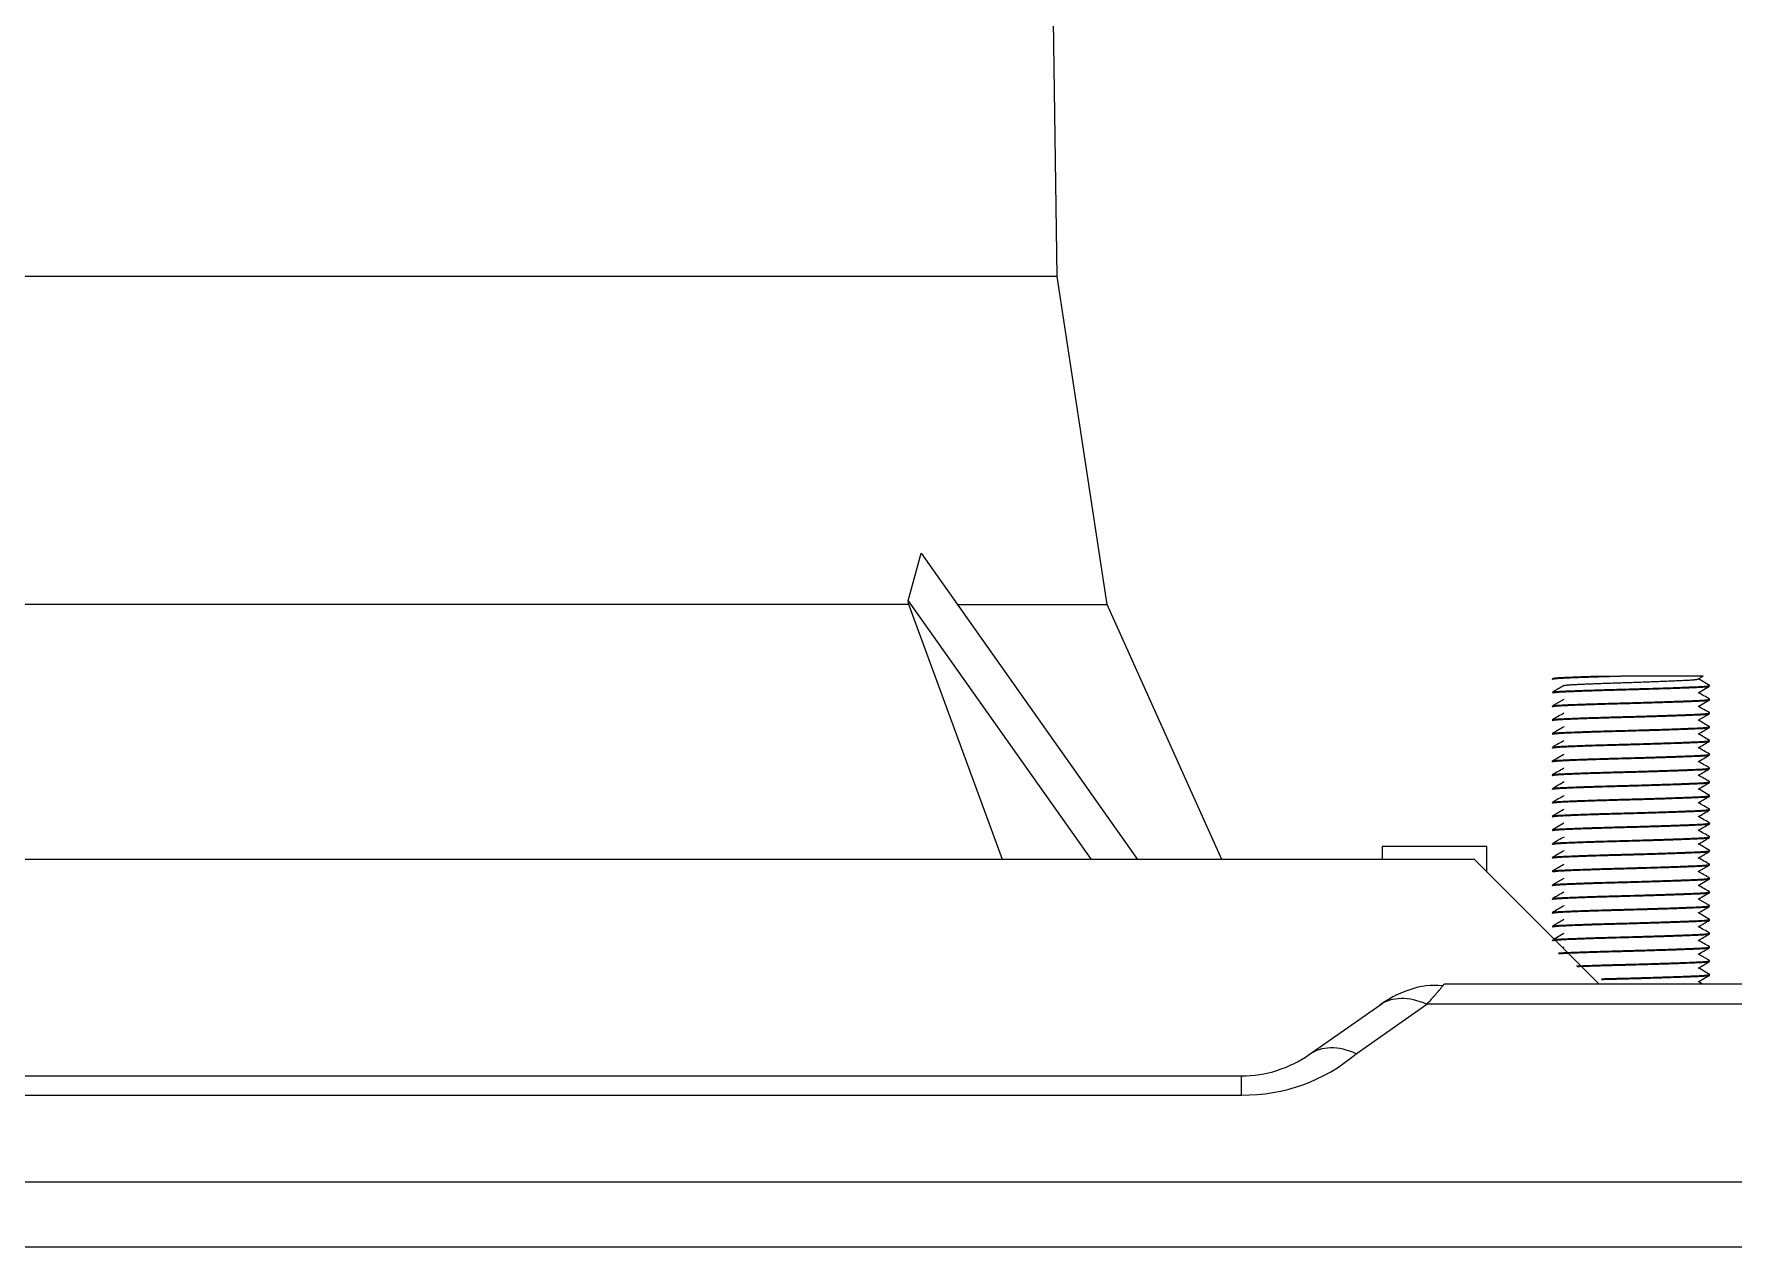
# Model space of a CAD drawing. Header units: millimetres. Extents: x 113490 to 142599, y -20467 to 115.
# Drawn here: x 123347.7 to 123477.4, y -6159.7 to -6067.2 of the extents above; entities that cross this region are included whole.
import ezdxf

# ---------------------------------------------------------------- set-up
doc = ezdxf.new("R2010")
doc.units = ezdxf.units.MM
doc.layers.add('DV1_0', color=7, linetype='Continuous')

msp = doc.modelspace()

# ---------------------------------------------------------------- linework, layer by layer
at = {"layer": 'DV1_0', "color": 7, "linetype": 'Continuous', "lineweight": 15}
for p, q in [((123425.76, -6085.69), (123424.16, -5980.14)), ((123425.76, -6085.69), (122494.76, -6085.69)), ((123429.57, -6110.72), (123425.76, -6085.69)), ((123414.38, -6110.43), (123415.36, -6106.81)), ((123415.36, -6106.81), (123431.88, -6130.18)), ((123414.42, -6110.72), (123414.38, -6110.43)), ((123414.38, -6110.43), (123428.35, -6130.18)), ((123414.42, -6110.72), (123327.81, -6110.72)), ((123421.57, -6130.18), (123414.42, -6110.72)), ((123418.12, -6110.72), (123429.57, -6110.72)), ((123438.32, -6130.18), (123429.57, -6110.72)), ((123467, -6116.18), (123468.76, -6116.18)), ((123475.06, -6116.18), (123468.76, -6116.18)), ((123474.67, -6116.4), (123475.06, -6116.18)), ((123474.68, -6117.45), (123475.54, -6116.95)), ((123475.54, -6116.89), (123474.69, -6116.39)), ((123463.54, -6117.42), (123463.54, -6117.47)), ((123464.41, -6117.96), (123463.55, -6118.46)), ((123474.68, -6118.5), (123475.54, -6118)), ((123475.54, -6118), (123475.54, -6117.95)), ((123463.54, -6118.47), (123463.54, -6118.52)), ((123463.54, -6119.52), (123463.54, -6119.57)), ((123474.67, -6119.55), (123475.54, -6119.05)), ((123475.54, -6120.04), (123474.69, -6119.54)), ((123475.54, -6119.05), (123475.54, -6119)), ((123463.54, -6120.57), (123463.54, -6120.62)), ((123475.54, -6121.09), (123474.69, -6120.59)), ((123475.54, -6120.1), (123475.54, -6120.05)), ((123463.54, -6121.62), (123463.54, -6121.67)), ((123464.41, -6122.16), (123463.55, -6122.66)), ((123475.54, -6121.15), (123475.54, -6121.1)), ((123475.54, -6122.2), (123475.54, -6122.15)), ((123463.54, -6122.67), (123463.54, -6122.72)), ((123475.54, -6123.25), (123475.54, -6123.2)), ((123463.54, -6123.72), (123463.54, -6123.77)), ((123463.54, -6124.77), (123463.54, -6124.82)), ((123474.68, -6124.8), (123475.54, -6124.3)), ((123475.54, -6125.29), (123474.69, -6124.79)), ((123475.54, -6124.3), (123475.54, -6124.25)), ((123463.54, -6125.82), (123463.54, -6125.87)), ((123474.68, -6125.85), (123475.54, -6125.35)), ((123475.54, -6125.35), (123475.54, -6125.3)), ((123463.54, -6126.87), (123463.54, -6126.92)), ((123464.41, -6126.36), (123463.55, -6126.86)), ((123464.42, -6127.41), (123463.55, -6127.91)), ((123475.54, -6126.4), (123475.54, -6126.35)), ((123475.54, -6127.45), (123475.54, -6127.4)), ((123463.54, -6127.92), (123463.54, -6127.97)), ((123475.54, -6128.5), (123475.54, -6128.45)), ((123458.54, -6129.18), (123450.54, -6129.18)), ((123450.54, -6129.18), (123450.54, -6130.18)), ((123458.54, -6131.12), (123458.54, -6129.18)), ((123463.54, -6128.97), (123463.54, -6129.02)), ((123475.54, -6129.49), (123474.69, -6128.99)), ((123475.54, -6129.55), (123475.54, -6129.5)), ((123457.6, -6130.18), (122463.69, -6130.18)), ((123467.1, -6139.68), (123457.6, -6130.18)), ((123463.54, -6130.02), (123463.54, -6130.07)), ((123463.54, -6131.07), (123463.54, -6131.12)), ((123464.42, -6130.56), (123463.55, -6131.06)), ((123474.67, -6131.1), (123475.54, -6130.6)), ((123475.54, -6130.6), (123475.54, -6130.55)), ((123463.54, -6132.12), (123463.54, -6132.17)), ((123464.41, -6131.61), (123463.55, -6132.11)), ((123474.68, -6132.15), (123475.54, -6131.65)), ((123475.54, -6131.65), (123475.54, -6131.6)), ((123463.54, -6133.17), (123463.54, -6133.22)), ((123474.68, -6133.2), (123475.54, -6132.7)), ((123475.54, -6133.69), (123474.69, -6133.19)), ((123475.54, -6132.7), (123475.54, -6132.65)), ((123475.54, -6133.75), (123475.54, -6133.7)), ((123463.54, -6134.22), (123463.54, -6134.27)), ((123475.54, -6134.74), (123474.69, -6134.24)), ((123475.54, -6134.8), (123475.54, -6134.75)), ((123463.54, -6135.27), (123463.54, -6135.32)), ((123464.41, -6135.81), (123463.67, -6136.25)), ((123475.54, -6135.85), (123475.54, -6135.8)), ((123475.54, -6137.89), (123474.69, -6137.39)), ((123475.54, -6136.9), (123475.54, -6136.85)), ((123474.67, -6138.45), (123475.54, -6137.95)), ((123474.68, -6139.5), (123475.54, -6139)), ((123475.54, -6138.94), (123474.69, -6138.44)), ((123475.54, -6137.95), (123475.54, -6137.9)), ((123475.54, -6139), (123475.54, -6138.95)), ((123554.26, -6139.68), (123455.28, -6139.68)), ((123444.99, -6145.05), (123450.37, -6141.28)), ((123450.37, -6141.28), (123450.61, -6141.11)), ((123315.5, -6146.68), (123439.82, -6146.68))]:
    msp.add_line(p, q, dxfattribs=at)
at = {"layer": 'DV1_0', "color": 7, "linetype": 'Continuous', "lineweight": 20}
for p, q in [((123448.57, -6144.99), (123453.95, -6141.22)), ((123554.26, -6141.22), (123453.95, -6141.22)), ((123439.82, -6148.14), (123439.82, -6146.68)), ((123315.5, -6148.14), (123439.82, -6148.14)), ((122488.26, -6154.76), (123517.88, -6154.76)), ((122488.26, -6159.73), (123517.88, -6159.73))]:
    msp.add_line(p, q, dxfattribs=at)
at = {"layer": 'DV1_0', "color": 7, "linetype": 'Continuous', "lineweight": 15}
for centre, radius, start, end in [((123455.28, -6147.99), 8.31, 106.6176, 125), ((123454.5, -6145.14), 5.36, 82.7832, 110.0896), ((123439.82, -6137.68), 9, 270, 305)]:
    msp.add_arc(centre, radius, start, end, dxfattribs=at)
at = {"layer": 'DV1_0', "color": 7, "linetype": 'Continuous', "lineweight": 20}
msp.add_arc((123440.03, -6135), 13.14, 269.1114, 310.5333, dxfattribs=at)
at = {"layer": 'DV1_0', "color": 7, "linetype": 'Continuous', "lineweight": 15}
for centre in [(123453.95, -6146.39), (123448.57, -6150.16)]:
    msp.add_ellipse(centre, major_axis=(3.58, -5.11), ratio=0.647809, start_param=2.317343, end_param=3.141593, dxfattribs=at)
for points, weights, knots in [([(123463.56, -6116.43), (123463.47, -6116.39), (123464, -6116.35), (123465.33, -6116.27), (123468.76, -6116.18)], [0.934054680659, 0.941367301959, 1, 0.866025403784, 1], [0.993465271, 0.993465271, 0.993465271, 0.995454545, 0.995454545, 1, 1, 1]), ([(123463.55, -6117.41), (123463.61, -6117.38), (123464, -6117.35), (123465.33, -6117.27), (123468.76, -6117.18), (123472.2, -6117.09), (123474.31, -6117), (123475.69, -6116.95), (123475.53, -6116.88)], [0.940761018319, 0.955795124554, 1, 0.866025403784, 1, 0.866025403784, 1, 0.907682754736, 0.942590729982], [0.96884289, 0.96884289, 0.96884289, 0.97030477, 0.97030477, 0.97473539, 0.97473539, 0.979166, 0.979166, 0.98221899, 0.98221899, 0.98221899]), ([(123463.56, -6116.36), (123463.64, -6116.33), (123464, -6116.3), (123464.89, -6116.25), (123467, -6116.18)], [0.943539393351, 0.959567449469, 1, 0.90591222949, 0.943976505854], [0.995551337, 0.995551337, 0.995551337, 0.996888464, 0.996888464, 1, 1, 1]), ([(123463.58, -6117.45), (123463.67, -6117.43), (123464, -6117.4), (123465.33, -6117.32), (123468.76, -6117.23), (123472.2, -6117.14), (123474.31, -6117.05), (123475.47, -6117.01), (123475.54, -6116.95)], [0.946469933917, 0.963037085539, 1, 0.866025403784, 1, 0.866025403784, 1, 0.921425778153, 0.935016914714], [0.96692775, 0.96692775, 0.96692775, 0.96818182, 0.96818182, 0.97272727, 0.97272727, 0.97727273, 0.97727273, 0.97993857, 0.97993857, 0.97993857]), ([(123464.42, -6116.91), (123464.47, -6116.88), (123464.8, -6116.85), (123465.94, -6116.77), (123468.88, -6116.68), (123471.82, -6116.59), (123473.62, -6116.5), (123474.58, -6116.46), (123474.67, -6116.4)], [0.94124261157, 0.956492467926, 1, 0.866025403784, 1, 0.866025403784, 1, 0.924204716373, 0.934170840989], [0.98129043, 0.98129043, 0.98129043, 0.9827477, 0.9827477, 0.98723513, 0.98723513, 0.99172257, 0.99172257, 0.9942613, 0.9942613, 0.9942613]), ([(123463.56, -6118.53), (123463.46, -6118.49), (123464, -6118.45), (123465.33, -6118.37), (123468.76, -6118.28), (123472.2, -6118.19), (123474.31, -6118.1), (123475.48, -6118.06), (123475.54, -6118)], [0.933910759492, 0.940768889885, 1, 0.866025403784, 1, 0.866025403784, 1, 0.92065327699, 0.935293065308], [0.93889951, 0.93889951, 0.93889951, 0.94090909, 0.94090909, 0.94545455, 0.94545455, 0.95, 0.95, 0.95269205, 0.95269205, 0.95269205]), ([(123463.55, -6118.46), (123463.59, -6118.43), (123464, -6118.4), (123465.33, -6118.32), (123468.76, -6118.23), (123472.2, -6118.14), (123474.31, -6118.05), (123475.69, -6118), (123475.53, -6117.93)], [0.939349105633, 0.953615094139, 1, 0.866025403784, 1, 0.866025403784, 1, 0.907909508112, 0.942420012767], [0.9421871, 0.9421871, 0.9421871, 0.94372108, 0.94372108, 0.9481517, 0.9481517, 0.95258231, 0.95258231, 0.95562779, 0.95562779, 0.95562779]), ([(123463.55, -6119.58), (123463.49, -6119.54), (123464, -6119.5), (123465.33, -6119.42), (123468.76, -6119.33), (123472.2, -6119.24), (123474.31, -6119.15), (123475.46, -6119.11), (123475.54, -6119.05)], [0.93460906882, 0.943353703163, 1, 0.866025403784, 1, 0.866025403784, 1, 0.92211291563, 0.934786252161], [0.91171448, 0.91171448, 0.91171448, 0.91363636, 0.91363636, 0.91818182, 0.91818182, 0.92272727, 0.92272727, 0.92536981, 0.92536981, 0.92536981]), ([(123463.56, -6119.51), (123463.62, -6119.48), (123464, -6119.45), (123465.33, -6119.37), (123468.76, -6119.28), (123472.2, -6119.19), (123474.31, -6119.1), (123475.61, -6119.05), (123475.54, -6118.99)], [0.941454400146, 0.956792663151, 1, 0.866025403784, 1, 0.866025403784, 1, 0.912547273733, 0.939265137228], [0.9157085, 0.9157085, 0.9157085, 0.91713739, 0.91713739, 0.921568, 0.921568, 0.92599862, 0.92599862, 0.92889073, 0.92889073, 0.92889073]), ([(123463.55, -6120.62), (123463.51, -6120.59), (123464, -6120.55), (123465.33, -6120.47), (123468.76, -6120.38), (123472.2, -6120.29), (123474.31, -6120.2), (123475.41, -6120.16), (123475.53, -6120.11)], [0.935417002949, 0.945703550235, 1, 0.866025403784, 1, 0.866025403784, 1, 0.924933182187, 0.933987194677], [0.88452148, 0.88452148, 0.88452148, 0.88636364, 0.88636364, 0.89090909, 0.89090909, 0.89545455, 0.89545455, 0.89800139, 0.89800139, 0.89800139]), ([(123463.56, -6120.56), (123463.64, -6120.53), (123464, -6120.5), (123465.33, -6120.42), (123468.76, -6120.33), (123472.2, -6120.24), (123474.31, -6120.15), (123475.62, -6120.1), (123475.54, -6120.04)], [0.943575641735, 0.959613130463, 1, 0.866025403784, 1, 0.866025403784, 1, 0.91235582169, 0.939382666225], [0.88921808, 0.88921808, 0.88921808, 0.89055369, 0.89055369, 0.89498431, 0.89498431, 0.89941493, 0.89941493, 0.90231337, 0.90231337, 0.90231337]), ([(123463.55, -6121.67), (123463.51, -6121.64), (123464, -6121.6), (123465.33, -6121.52), (123468.76, -6121.43), (123472.2, -6121.34), (123474.31, -6121.25), (123475.39, -6121.21), (123475.53, -6121.16)], [0.935577878444, 0.946121258119, 1, 0.866025403784, 1, 0.866025403784, 1, 0.92618059583, 0.933709515685], [0.85726293, 0.85726293, 0.85726293, 0.85909091, 0.85909091, 0.86363636, 0.86363636, 0.86818182, 0.86818182, 0.87068634, 0.87068634, 0.87068634]), ([(123463.55, -6122.73), (123463.49, -6122.69), (123464, -6122.65), (123465.33, -6122.57), (123468.76, -6122.48), (123472.2, -6122.39), (123474.31, -6122.3), (123475.41, -6122.26), (123475.53, -6122.21)], [0.934768545125, 0.943857940206, 1, 0.866025403784, 1, 0.866025403784, 1, 0.925238167009, 0.933915013142], [0.82991341, 0.82991341, 0.82991341, 0.83181818, 0.83181818, 0.83636364, 0.83636364, 0.84090909, 0.84090909, 0.84344559, 0.84344559, 0.84344559]), ([(123463.55, -6122.66), (123463.58, -6122.63), (123464, -6122.6), (123465.33, -6122.52), (123468.76, -6122.43), (123472.2, -6122.34), (123474.31, -6122.25), (123475.7, -6122.2), (123475.53, -6122.13)], [0.93930895393, 0.953549715117, 1, 0.866025403784, 1, 0.866025403784, 1, 0.907274261859, 0.94290214831], [0.83585017, 0.83585017, 0.83585017, 0.83738631, 0.83738631, 0.84181693, 0.84181693, 0.84624754, 0.84624754, 0.84931403, 0.84931403, 0.84931403]), ([(123463.72, -6121.58), (123463.83, -6121.57), (123464, -6121.55), (123465.33, -6121.47), (123468.76, -6121.38), (123472.2, -6121.29), (123474.31, -6121.2), (123475.68, -6121.15), (123475.53, -6121.08)], [0.966249640815, 0.980198004008, 1, 0.866025403784, 1, 0.866025403784, 1, 0.908463633632, 0.942009284371], [0.86331514, 0.86331514, 0.86331514, 0.86397, 0.86397, 0.86840062, 0.86840062, 0.87283123, 0.87283123, 0.87585839, 0.87585839, 0.87585839]), ([(123463.56, -6123.78), (123463.46, -6123.74), (123464, -6123.7), (123465.33, -6123.62), (123468.76, -6123.53), (123472.2, -6123.44), (123474.31, -6123.35), (123475.44, -6123.31), (123475.54, -6123.25)], [0.93390975756, 0.940764562018, 1, 0.866025403784, 1, 0.866025403784, 1, 0.922984539313, 0.934513942389], [0.80253573, 0.80253573, 0.80253573, 0.80454545, 0.80454545, 0.80909091, 0.80909091, 0.81363636, 0.81363636, 0.81624932, 0.81624932, 0.81624932]), ([(123463.55, -6123.71), (123463.61, -6123.68), (123464, -6123.65), (123465.33, -6123.57), (123468.76, -6123.48), (123472.2, -6123.39), (123474.31, -6123.3), (123475.63, -6123.25), (123475.54, -6123.19)], [0.940729560589, 0.955748829838, 1, 0.866025403784, 1, 0.866025403784, 1, 0.911503475613, 0.939919187572], [0.80933921, 0.80933921, 0.80933921, 0.81080262, 0.81080262, 0.81523323, 0.81523323, 0.81966385, 0.81966385, 0.82259048, 0.82259048, 0.82259048]), ([(123463.56, -6124.83), (123463.45, -6124.79), (123464, -6124.75), (123465.33, -6124.67), (123468.76, -6124.58), (123472.2, -6124.49), (123474.31, -6124.4), (123475.47, -6124.36), (123475.54, -6124.3)], [0.933700019724, 0.939798095358, 1, 0.866025403784, 1, 0.866025403784, 1, 0.921036867031, 0.935153714064], [0.77523021, 0.77523021, 0.77523021, 0.77727273, 0.77727273, 0.78181818, 0.78181818, 0.78636364, 0.78636364, 0.78904268, 0.78904268, 0.78904268]), ([(123463.75, -6124.73), (123463.85, -6124.71), (123464, -6124.7), (123465.33, -6124.62), (123468.76, -6124.53), (123472.2, -6124.44), (123474.31, -6124.35), (123475.61, -6124.3), (123475.54, -6124.24)], [0.969334210237, 0.982338959679, 1, 0.866025403784, 1, 0.866025403784, 1, 0.912970810943, 0.939009023645], [0.78363486, 0.78363486, 0.78363486, 0.78421893, 0.78421893, 0.78864954, 0.78864954, 0.79308016, 0.79308016, 0.79595826, 0.79595826, 0.79595826]), ([(123463.56, -6125.88), (123463.47, -6125.84), (123464, -6125.8), (123465.33, -6125.72), (123468.76, -6125.63), (123472.2, -6125.54), (123474.31, -6125.45), (123475.48, -6125.41), (123475.54, -6125.35)], [0.934051770002, 0.941355624956, 1, 0.866025403784, 1, 0.866025403784, 1, 0.920807291095, 0.935236586971], [0.74801033, 0.74801033, 0.74801033, 0.75, 0.75, 0.75454545, 0.75454545, 0.75909091, 0.75909091, 0.76177774, 0.76177774, 0.76177774]), ([(123463.56, -6125.81), (123463.63, -6125.78), (123464, -6125.75), (123465.33, -6125.67), (123468.76, -6125.58), (123472.2, -6125.49), (123474.31, -6125.4), (123475.66, -6125.35), (123475.53, -6125.28)], [0.942580918485, 0.958329672037, 1, 0.866025403784, 1, 0.866025403784, 1, 0.909439909267, 0.941307954393], [0.75625717, 0.75625717, 0.75625717, 0.75763523, 0.75763523, 0.76206585, 0.76206585, 0.76649646, 0.76649646, 0.76949134, 0.76949134, 0.76949134]), ([(123463.55, -6126.93), (123463.49, -6126.89), (123464, -6126.85), (123465.33, -6126.77), (123468.76, -6126.68), (123472.2, -6126.59), (123474.31, -6126.5), (123475.44, -6126.46), (123475.54, -6126.4)], [0.934839138405, 0.944073807042, 1, 0.866025403784, 1, 0.866025403784, 1, 0.922874719936, 0.934547002887], [0.72082982, 0.72082982, 0.72082982, 0.72272727, 0.72272727, 0.72727273, 0.72727273, 0.73181818, 0.73181818, 0.73443487, 0.73443487, 0.73443487]), ([(123463.55, -6126.86), (123463.59, -6126.83), (123464, -6126.8), (123465.33, -6126.72), (123468.76, -6126.63), (123472.2, -6126.54), (123474.31, -6126.45), (123475.7, -6126.4), (123475.53, -6126.33)], [0.939523839461, 0.953897229977, 1, 0.866025403784, 1, 0.866025403784, 1, 0.907043390267, 0.943080358976], [0.7295269, 0.7295269, 0.7295269, 0.73105154, 0.73105154, 0.73548216, 0.73548216, 0.73991277, 0.73991277, 0.7429869, 0.7429869, 0.7429869]), ([(123463.55, -6127.91), (123463.6, -6127.88), (123464, -6127.85), (123465.33, -6127.77), (123468.76, -6127.68), (123472.2, -6127.59), (123474.31, -6127.5), (123475.65, -6127.45), (123475.54, -6127.39)], [0.940098088368, 0.954798727138, 1, 0.866025403784, 1, 0.866025403784, 1, 0.910256466836, 0.940743215714], [0.70297302, 0.70297302, 0.70297302, 0.70446785, 0.70446785, 0.70889846, 0.70889846, 0.71332908, 0.71332908, 0.71629695, 0.71629695, 0.71629695]), ([(123463.55, -6127.97), (123463.51, -6127.94), (123464, -6127.9), (123465.33, -6127.82), (123468.76, -6127.73), (123472.2, -6127.64), (123474.31, -6127.55), (123475.78, -6127.49), (123475.51, -6127.42)], [0.93554962901, 0.946048878214, 1, 0.866025403784, 1, 0.866025403784, 1, 0.90228664106, 0.947106281435], [0.69362411, 0.69362411, 0.69362411, 0.69545455, 0.69545455, 0.7, 0.7, 0.70454545, 0.70454545, 0.70786065, 0.70786065, 0.70786065]), ([(123463.55, -6129.02), (123463.51, -6128.99), (123464, -6128.95), (123465.33, -6128.87), (123468.76, -6128.78), (123472.2, -6128.69), (123474.31, -6128.6), (123475.39, -6128.56), (123475.53, -6128.51)], [0.935451846914, 0.945795179535, 1, 0.866025403784, 1, 0.866025403784, 1, 0.926121506688, 0.933721620936], [0.66634277, 0.66634277, 0.66634277, 0.66818182, 0.66818182, 0.67272727, 0.67272727, 0.67727273, 0.67727273, 0.67977926, 0.67977926, 0.67977926]), ([(123463.56, -6128.96), (123463.63, -6128.93), (123464, -6128.9), (123465.33, -6128.82), (123468.76, -6128.73), (123472.2, -6128.64), (123474.31, -6128.55), (123475.6, -6128.5), (123475.54, -6128.44)], [0.94284236783, 0.958673231164, 1, 0.866025403784, 1, 0.866025403784, 1, 0.913243912617, 0.938846718795], [0.67651746, 0.67651746, 0.67651746, 0.67788416, 0.67788416, 0.68231477, 0.68231477, 0.68674539, 0.68674539, 0.68961446, 0.68961446, 0.68961446]), ([(123463.55, -6130.08), (123463.48, -6130.04), (123464, -6130), (123465.33, -6129.92), (123468.76, -6129.83), (123472.2, -6129.74), (123474.31, -6129.65), (123475.42, -6129.61), (123475.53, -6129.56)], [0.934477912325, 0.942919794707, 1, 0.866025403784, 1, 0.866025403784, 1, 0.924715038916, 0.934040526761], [0.63897249, 0.63897249, 0.63897249, 0.64090909, 0.64090909, 0.64545455, 0.64545455, 0.65, 0.65, 0.65255425, 0.65255425, 0.65255425]), ([(123463.56, -6130.01), (123463.64, -6129.98), (123464, -6129.95), (123465.33, -6129.87), (123468.76, -6129.78), (123472.2, -6129.69), (123474.31, -6129.6), (123475.65, -6129.55), (123475.54, -6129.49)], [0.943212962527, 0.959152478095, 1, 0.866025403784, 1, 0.866025403784, 1, 0.910499596591, 0.940578911079], [0.64994961, 0.64994961, 0.64994961, 0.65130046, 0.65130046, 0.65573108, 0.65573108, 0.66016169, 0.66016169, 0.66312152, 0.66312152, 0.66312152]), ([(123463.55, -6131.06), (123463.6, -6131.03), (123464, -6131), (123465.33, -6130.92), (123468.76, -6130.83), (123472.2, -6130.74), (123474.31, -6130.65), (123475.7, -6130.6), (123475.53, -6130.53)], [0.940035433601, 0.954702188343, 1, 0.866025403784, 1, 0.866025403784, 1, 0.907200758722, 0.942958712987], [0.62321875, 0.62321875, 0.62321875, 0.62471677, 0.62471677, 0.62914739, 0.62914739, 0.633578, 0.633578, 0.63664693, 0.63664693, 0.63664693]), ([(123463.58, -6131.1), (123463.68, -6131.08), (123464, -6131.05), (123465.33, -6130.97), (123468.76, -6130.88), (123472.2, -6130.79), (123474.31, -6130.7), (123475.45, -6130.66), (123475.54, -6130.6)], [0.946888185543, 0.963500095347, 1, 0.866025403784, 1, 0.866025403784, 1, 0.92237549491, 0.934701830661], [0.612398, 0.612398, 0.612398, 0.61363636, 0.61363636, 0.61818182, 0.61818182, 0.62272727, 0.62272727, 0.6253609, 0.6253609, 0.6253609]), ([(123463.56, -6132.18), (123463.46, -6132.14), (123464, -6132.1), (123465.33, -6132.02), (123468.76, -6131.93), (123472.2, -6131.84), (123474.31, -6131.75), (123475.48, -6131.71), (123475.54, -6131.65)], [0.933746043408, 0.940021593866, 1, 0.866025403784, 1, 0.866025403784, 1, 0.920771055643, 0.935249811122], [0.5843287, 0.5843287, 0.5843287, 0.58636364, 0.58636364, 0.59090909, 0.59090909, 0.59545455, 0.59545455, 0.5981426, 0.5981426, 0.5981426]), ([(123463.55, -6132.11), (123463.59, -6132.08), (123464, -6132.05), (123465.33, -6131.97), (123468.76, -6131.88), (123472.2, -6131.79), (123474.31, -6131.7), (123475.67, -6131.65), (123475.53, -6131.58)], [0.939621812094, 0.954053767343, 1, 0.866025403784, 1, 0.866025403784, 1, 0.908901691805, 0.941691075612], [0.59661361, 0.59661361, 0.59661361, 0.59813308, 0.59813308, 0.60256369, 0.60256369, 0.60699431, 0.60699431, 0.61000698, 0.61000698, 0.61000698]), ([(123463.55, -6133.23), (123463.47, -6133.19), (123464, -6133.15), (123465.33, -6133.07), (123468.76, -6132.98), (123472.2, -6132.89), (123474.31, -6132.8), (123475.47, -6132.76), (123475.54, -6132.7)], [0.934226060047, 0.942028220982, 1, 0.866025403784, 1, 0.866025403784, 1, 0.921123300453, 0.935122920853], [0.55712406, 0.55712406, 0.55712406, 0.55909091, 0.55909091, 0.56363636, 0.56363636, 0.56818182, 0.56818182, 0.57085793, 0.57085793, 0.57085793]), ([(123463.55, -6134.28), (123463.5, -6134.24), (123464, -6134.2), (123465.33, -6134.12), (123468.76, -6134.03), (123472.2, -6133.94), (123474.31, -6133.85), (123475.43, -6133.81), (123475.54, -6133.75)], [0.935065739208, 0.944739910542, 1, 0.866025403784, 1, 0.866025403784, 1, 0.923694365367, 0.934308938613], [0.52994333, 0.52994333, 0.52994333, 0.53181818, 0.53181818, 0.53636364, 0.53636364, 0.54090909, 0.54090909, 0.54349797, 0.54349797, 0.54349797]), ([(123463.56, -6133.16), (123463.62, -6133.13), (123464, -6133.1), (123465.33, -6133.02), (123468.76, -6132.93), (123472.2, -6132.84), (123474.31, -6132.75), (123475.6, -6132.7), (123475.54, -6132.64)], [0.942164850857, 0.957773108412, 1, 0.866025403784, 1, 0.866025403784, 1, 0.913075289833, 0.938946668642], [0.57015292, 0.57015292, 0.57015292, 0.57154939, 0.57154939, 0.57598, 0.57598, 0.58041062, 0.58041062, 0.58328527, 0.58328527, 0.58328527]), ([(123463.56, -6134.21), (123463.64, -6134.18), (123464, -6134.15), (123465.33, -6134.07), (123468.76, -6133.98), (123472.2, -6133.89), (123474.31, -6133.8), (123475.63, -6133.75), (123475.54, -6133.69)], [0.943546270571, 0.959576122328, 1, 0.866025403784, 1, 0.866025403784, 1, 0.911520502807, 0.939908257237], [0.54362885, 0.54362885, 0.54362885, 0.54496569, 0.54496569, 0.54939631, 0.54939631, 0.55382692, 0.55382692, 0.55675299, 0.55675299, 0.55675299]), ([(123463.55, -6135.32), (123463.52, -6135.29), (123464, -6135.25), (123465.33, -6135.17), (123468.76, -6135.08), (123472.2, -6134.99), (123474.31, -6134.9), (123475.77, -6134.84), (123475.51, -6134.78)], [0.93562264502, 0.946235146384, 1, 0.866025403784, 1, 0.866025403784, 1, 0.902713567653, 0.946717352797], [0.50272133, 0.50272133, 0.50272133, 0.50454545, 0.50454545, 0.50909091, 0.50909091, 0.51363636, 0.51363636, 0.51693707, 0.51693707, 0.51693707]), ([(123463.55, -6135.26), (123463.61, -6135.23), (123464, -6135.2), (123465.33, -6135.12), (123468.76, -6135.03), (123472.2, -6134.94), (123474.31, -6134.85), (123475.69, -6134.8), (123475.53, -6134.73)], [0.940792229038, 0.955840962974, 1, 0.866025403784, 1, 0.866025403784, 1, 0.907707253541, 0.942572211447], [0.51692164, 0.51692164, 0.51692164, 0.518382, 0.518382, 0.52281262, 0.52281262, 0.52724323, 0.52724323, 0.53029541, 0.53029541, 0.53029541]), ([(123463.55, -6136.37), (123463.51, -6136.34), (123464, -6136.3), (123465.33, -6136.22), (123468.76, -6136.13), (123472.2, -6136.04), (123474.31, -6135.95), (123475.77, -6135.89), (123475.51, -6135.83)], [0.935258589391, 0.945278342331, 1, 0.866025403784, 1, 0.866025403784, 1, 0.902711539437, 0.94671918763], [0.47541615, 0.47541615, 0.47541615, 0.47727273, 0.47727273, 0.48181818, 0.48181818, 0.48636364, 0.48636364, 0.48966441, 0.48966441, 0.48966441]), ([(123463.55, -6136.31), (123463.59, -6136.28), (123464, -6136.25), (123465.33, -6136.17), (123468.76, -6136.08), (123472.2, -6135.99), (123474.31, -6135.9), (123475.69, -6135.85), (123475.53, -6135.78)], [0.939342569449, 0.953604465416, 1, 0.866025403784, 1, 0.866025403784, 1, 0.907878494719, 0.942443271389], [0.49026398, 0.49026398, 0.49026398, 0.49179831, 0.49179831, 0.49622892, 0.49622892, 0.50065954, 0.50065954, 0.50370605, 0.50370605, 0.50370605]), ([(123464, -6137.3), (123465.33, -6137.22), (123468.76, -6137.13), (123472.2, -6137.04), (123474.31, -6136.95), (123475.61, -6136.9), (123475.54, -6136.84)], [1, 0.866025403784, 1, 0.866025403784, 1, 0.912519834205, 0.939281914682], [0.46521462, 0.46521462, 0.46521462, 0.46964523, 0.46964523, 0.47407585, 0.47407585, 0.47696887, 0.47696887, 0.47696887]), ([(123464, -6137.35), (123465.33, -6137.27), (123468.76, -6137.18), (123472.2, -6137.09), (123474.31, -6137), (123475.42, -6136.96), (123475.53, -6136.9)], [1, 0.866025403784, 1, 0.866025403784, 1, 0.924125294751, 0.934191821038], [0.45, 0.45, 0.45, 0.45454545, 0.45454545, 0.45909091, 0.45909091, 0.46166517, 0.46166517, 0.46166517]), ([(123465.38, -6138.29), (123466.81, -6138.23), (123468.76, -6138.18), (123472.2, -6138.09), (123474.31, -6138), (123475.61, -6137.95), (123475.54, -6137.89)], [0.935952354895, 0.918979904165, 1, 0.866025403784, 1, 0.912383962252, 0.93936532263], [0.44038216, 0.44038216, 0.44038216, 0.44306154, 0.44306154, 0.44749216, 0.44749216, 0.45038967, 0.45038967, 0.45038967]), ([(123465.44, -6138.33), (123466.85, -6138.28), (123468.76, -6138.23), (123472.2, -6138.14), (123474.31, -6138.05), (123475.46, -6138.01), (123475.54, -6137.95)], [0.935345241661, 0.920512680419, 1, 0.866025403784, 1, 0.921819816809, 0.934882917292], [0.424575903, 0.424575903, 0.424575903, 0.427272727, 0.427272727, 0.431818182, 0.431818182, 0.434470658, 0.434470658, 0.434470658]), ([(123467.28, -6139.27), (123467.99, -6139.25), (123468.76, -6139.23), (123472.2, -6139.14), (123474.31, -6139.05), (123475.68, -6139), (123475.53, -6138.93)], [0.949759526419, 0.966506350946, 1, 0.866025403784, 1, 0.908497218785, 0.941984685074], [0.415370194, 0.415370194, 0.415370194, 0.416477847, 0.416477847, 0.420908463, 0.420908463, 0.423934511, 0.423934511, 0.423934511]), ([(123467.28, -6139.32), (123467.99, -6139.3), (123468.76, -6139.28), (123472.2, -6139.19), (123474.31, -6139.1), (123475.48, -6139.06), (123475.54, -6139)], [0.949759526419, 0.966506350946, 1, 0.866025403784, 1, 0.920644715726, 0.935296225577], [0.398863636, 0.398863636, 0.398863636, 0.4, 0.4, 0.404545455, 0.404545455, 0.4072378, 0.4072378, 0.4072378])]:
    msp.add_rational_spline(points, weights, degree=2, knots=knots, dxfattribs=at)
for points in [[(123464.42, -6116.91), (123464.13, -6117.08), (123463.84, -6117.24), (123463.55, -6117.41)], [(123475.53, -6117.93), (123475.25, -6117.77), (123474.97, -6117.61), (123474.69, -6117.44)], [(123464.42, -6119.01), (123464.13, -6119.18), (123463.84, -6119.34), (123463.55, -6119.51)], [(123475.53, -6118.98), (123475.25, -6118.82), (123474.97, -6118.66), (123474.69, -6118.49)], [(123464.43, -6120.05), (123464.14, -6120.22), (123463.85, -6120.39), (123463.56, -6120.56)], [(123474.67, -6120.61), (123474.96, -6120.44), (123475.24, -6120.27), (123475.53, -6120.1)], [(123464.42, -6121.11), (123464.13, -6121.28), (123463.84, -6121.44), (123463.55, -6121.61)], [(123474.66, -6121.66), (123474.95, -6121.49), (123475.24, -6121.32), (123475.53, -6121.16)], [(123474.67, -6122.71), (123474.95, -6122.54), (123475.24, -6122.37), (123475.53, -6122.21)], [(123475.53, -6122.13), (123475.25, -6121.97), (123474.97, -6121.81), (123474.69, -6121.64)], [(123464.42, -6123.21), (123464.13, -6123.38), (123463.84, -6123.54), (123463.55, -6123.71)], [(123474.67, -6123.75), (123474.96, -6123.59), (123475.25, -6123.42), (123475.54, -6123.25)], [(123475.53, -6123.18), (123475.25, -6123.02), (123474.97, -6122.86), (123474.69, -6122.69)], [(123464.43, -6124.26), (123464.14, -6124.42), (123463.85, -6124.59), (123463.56, -6124.76)], [(123475.54, -6124.24), (123475.26, -6124.07), (123474.97, -6123.91), (123474.69, -6123.74)], [(123464.43, -6125.31), (123464.14, -6125.47), (123463.85, -6125.64), (123463.56, -6125.81)], [(123475.54, -6126.33), (123475.25, -6126.17), (123474.97, -6126.01), (123474.69, -6125.84)], [(123474.67, -6126.9), (123474.96, -6126.74), (123475.25, -6126.57), (123475.54, -6126.4)], [(123475.53, -6127.38), (123475.25, -6127.22), (123474.97, -6127.06), (123474.69, -6126.89)], [(123464.43, -6128.46), (123464.14, -6128.62), (123463.85, -6128.79), (123463.56, -6128.96)], [(123474.66, -6129.01), (123474.95, -6128.84), (123475.24, -6128.67), (123475.53, -6128.51)], [(123474.67, -6127.96), (123474.95, -6127.79), (123475.24, -6127.62), (123475.53, -6127.46)], [(123475.54, -6128.44), (123475.25, -6128.27), (123474.97, -6128.11), (123474.69, -6127.94)], [(123464.43, -6129.51), (123464.14, -6129.67), (123463.85, -6129.84), (123463.56, -6130.01)], [(123474.67, -6130.06), (123474.96, -6129.89), (123475.25, -6129.72), (123475.54, -6129.55)], [(123475.54, -6130.54), (123475.25, -6130.37), (123474.97, -6130.21), (123474.69, -6130.04)], [(123475.53, -6131.58), (123475.25, -6131.42), (123474.97, -6131.26), (123474.69, -6131.09)], [(123475.53, -6132.63), (123475.25, -6132.47), (123474.97, -6132.31), (123474.69, -6132.14)], [(123464.42, -6132.66), (123464.13, -6132.82), (123463.84, -6132.99), (123463.56, -6133.16)], [(123464.43, -6133.7), (123464.14, -6133.87), (123463.85, -6134.04), (123463.56, -6134.21)], [(123474.67, -6134.25), (123474.96, -6134.09), (123475.25, -6133.92), (123475.54, -6133.75)], [(123464.42, -6134.76), (123464.13, -6134.93), (123463.84, -6135.09), (123463.55, -6135.26)], [(123474.66, -6135.31), (123474.95, -6135.14), (123475.24, -6134.97), (123475.53, -6134.81)], [(123474.66, -6136.36), (123474.95, -6136.19), (123475.24, -6136.02), (123475.53, -6135.86)], [(123475.53, -6135.78), (123475.25, -6135.62), (123474.97, -6135.46), (123474.69, -6135.29)], [(123475.53, -6136.83), (123475.25, -6136.67), (123474.97, -6136.51), (123474.69, -6136.34)], [(123464.42, -6136.86), (123464.39, -6136.88), (123464.36, -6136.89), (123464.33, -6136.91)], [(123474.67, -6137.4), (123474.96, -6137.24), (123475.25, -6137.07), (123475.54, -6136.9)], [(123475.01, -6139.68), (123474.9, -6139.62), (123474.79, -6139.56), (123474.69, -6139.49)]]:
    msp.add_open_spline(points, degree=3, dxfattribs=at)
at = {"layer": 'DV1_0', "color": 7, "linetype": 'Continuous', "lineweight": 20}
msp.add_open_spline([(123453.95, -6141.22), (123453.99, -6141.18), (123454.07, -6141.09), (123454.18, -6140.98), (123454.28, -6140.86), (123454.37, -6140.76), (123454.46, -6140.66), (123454.55, -6140.56), (123454.62, -6140.48), (123454.7, -6140.39), (123454.76, -6140.31), (123454.83, -6140.24), (123454.89, -6140.17), (123454.94, -6140.1), (123455, -6140.04), (123455.04, -6139.98), (123455.09, -6139.92), (123455.13, -6139.87), (123455.16, -6139.84), (123455.17, -6139.82), (123455.17, -6139.82)], degree=3, knots=[0, 0, 0, 0, 0.0543474, 0.1066797, 0.1570308, 0.2055741, 0.2524459, 0.2977924, 0.3417604, 0.3845029, 0.4261829, 0.4669794, 0.5070992, 0.5467908, 0.5863889, 0.6263256, 0.6674824, 0.7094878, 0.750932, 0.7510071, 0.7510071, 0.7510071, 0.7510071], dxfattribs=at)
at = {"layer": 'DV1_0', "color": 7, "linetype": 'Continuous', "lineweight": 15}
msp.add_open_spline([(123455.17, -6139.82), (123455.18, -6139.81), (123455.2, -6139.78), (123455.23, -6139.75), (123455.25, -6139.72), (123455.26, -6139.7), (123455.27, -6139.69), (123455.28, -6139.68), (123455.28, -6139.68), (123455.28, -6139.68), (123455.28, -6139.68)], degree=3, knots=[0.7510071, 0.7510071, 0.7510071, 0.7510071, 0.7915562, 0.8312856, 0.8681803, 0.9007424, 0.9294598, 0.9546648, 0.9775145, 1, 1, 1, 1], dxfattribs=at)

doc.saveas('drawing.dxf')
